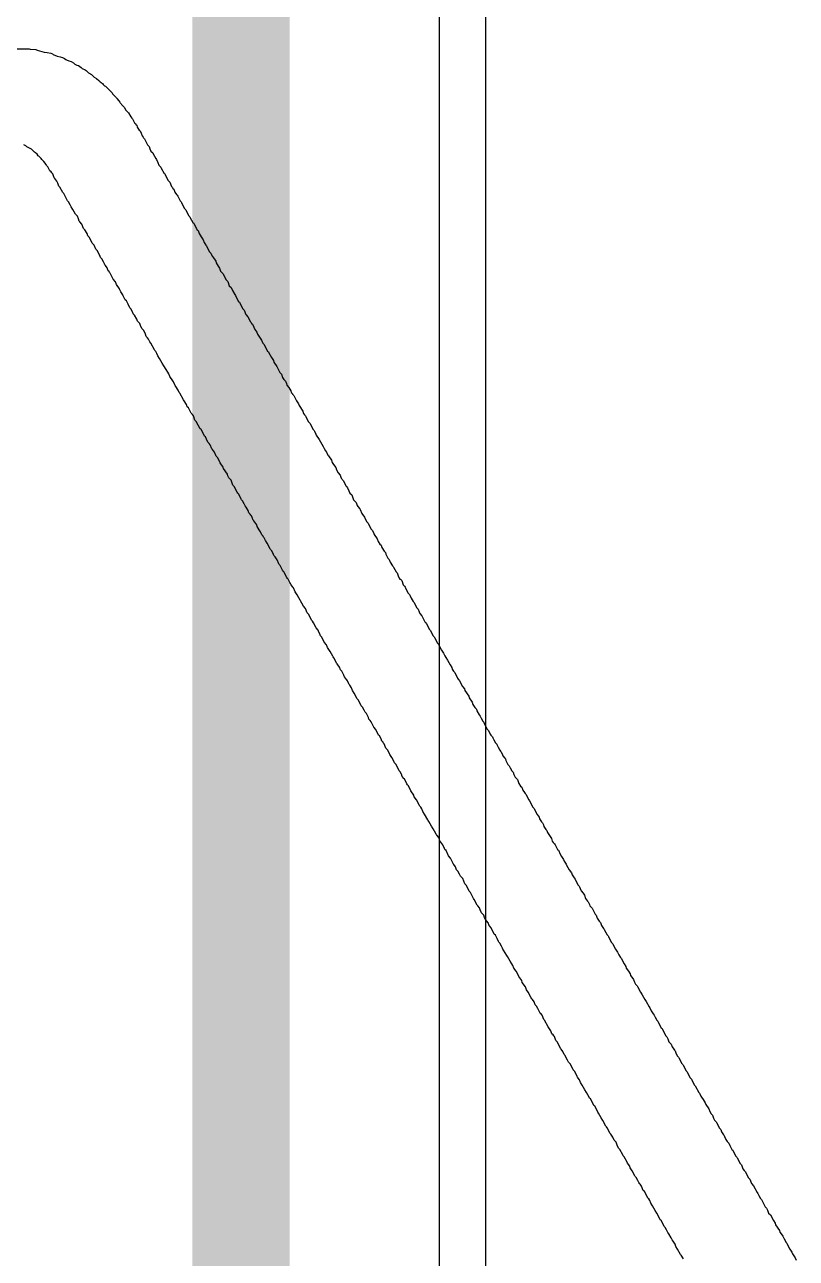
# Model space of a CAD drawing. Header units: inches. Extents: x 0 to 5379, y 0 to 5429.
# Drawn here: x 125.39 to 127.404, y 44.004 to 47.226 of the extents above; entities that cross this region are included whole.
import ezdxf

# ---------------------------------------------------------------- set-up
doc = ezdxf.new("R2010")
doc.units = ezdxf.units.IN
for name, color, linetype in [('SIG 01', 90, 'Continuous'), ('Top Layer', 1, 'Continuous'), ('Top Overlay', 2, 'Continuous')]:
    doc.layers.add(name, color=color, linetype=linetype)

msp = doc.modelspace()

# ---------------------------------------------------------------- linework, layer by layer
at = {"layer": 'SIG 01'}
msp.add_line((126.4727, 23.6436), (126.4727, 83.236), dxfattribs=at)
msp.add_lwpolyline([(125.9548, 23.6436, 0.254, 0.254, 0), (125.9548, 93.0421, 0.254, 0.254, 0)], format="xyseb", dxfattribs=at)
at = {"layer": 'Top Layer'}
msp.add_line((126.5936, 0.3885), (126.5936, 62.5556), dxfattribs=at)
at = {"layer": 'Top Overlay'}
for p, q in [((125.3364, 47.1621), (125.4012, 47.1627)), ((125.4012, 47.1627), (125.4046, 47.1615)), ((125.4046, 47.1615), (125.4193, 47.1604)), ((125.4193, 47.1604), (125.4226, 47.1593)), ((125.4226, 47.1593), (125.4288, 47.1576)), ((125.4288, 47.1576), (125.4345, 47.1553)), ((125.4345, 47.1553), (125.4407, 47.1537)), ((125.4407, 47.1537), (125.4486, 47.1525)), ((125.4486, 47.1525), (125.4581, 47.1508)), ((125.4581, 47.1508), (125.4626, 47.1497)), ((125.4626, 47.1497), (125.4643, 47.148)), ((125.4643, 47.148), (125.4745, 47.1435)), ((125.4745, 47.1435), (125.4824, 47.1413)), ((125.4824, 47.1413), (125.4886, 47.1396)), ((125.4886, 47.1396), (125.4942, 47.1373)), ((125.4942, 47.1373), (125.497, 47.1345)), ((125.497, 47.1345), (125.4993, 47.1334)), ((125.4993, 47.1334), (125.5049, 47.1311)), ((125.5049, 47.1311), (125.5111, 47.1294)), ((125.5111, 47.1294), (125.5173, 47.1255)), ((125.5173, 47.1255), (125.5207, 47.1221)), ((125.5207, 47.1221), (125.5263, 47.1198)), ((125.5263, 47.1198), (125.5308, 47.1187)), ((125.5308, 47.1187), (125.537, 47.1136)), ((125.537, 47.1136), (125.5398, 47.1108)), ((125.5398, 47.1108), (125.5477, 47.1075)), ((125.5477, 47.1075), (125.55, 47.1063)), ((125.55, 47.1063), (125.5567, 47.0996)), ((125.5567, 47.0996), (125.5646, 47.0951)), ((125.5646, 47.0951), (125.5714, 47.0883)), ((125.5714, 47.0883), (125.577, 47.0849)), ((125.577, 47.0849), (125.5832, 47.0798)), ((125.5832, 47.0798), (125.5872, 47.0759)), ((125.5872, 47.0759), (125.5894, 47.0748)), ((125.5894, 47.0748), (125.5917, 47.0725)), ((125.5917, 47.0725), (125.5934, 47.072)), ((125.5934, 47.072), (125.5945, 47.0697)), ((125.5945, 47.0697), (125.5984, 47.0658)), ((125.5984, 47.0658), (125.6007, 47.0646)), ((125.6007, 47.0646), (125.6181, 47.0472)), ((125.6181, 47.0472), (125.6193, 47.0449)), ((125.6193, 47.0449), (125.6294, 47.0348)), ((125.6294, 47.0348), (125.6305, 47.0325)), ((125.6305, 47.0325), (125.6356, 47.0263)), ((125.6356, 47.0263), (125.6384, 47.0235)), ((125.6384, 47.0235), (125.6396, 47.0212)), ((125.6396, 47.0212), (125.6418, 47.019)), ((125.6418, 47.019), (125.6429, 47.0167)), ((125.6429, 47.0167), (125.6497, 47.01)), ((125.6497, 47.01), (125.6542, 47.0021)), ((125.6542, 47.0021), (125.661, 46.9953)), ((125.661, 46.9953), (125.6666, 46.9852)), ((125.6666, 46.9852), (125.67, 46.9818)), ((125.67, 46.9818), (125.6711, 46.9796)), ((125.6711, 46.9796), (125.6767, 46.9694)), ((125.6767, 46.9694), (125.679, 46.9672)), ((125.679, 46.9672), (125.6801, 46.9649)), ((125.6801, 46.9649), (125.6824, 46.9627)), ((125.6824, 46.9627), (125.6835, 46.9581)), ((125.6835, 46.9581), (125.6891, 46.9503)), ((125.6891, 46.9503), (125.6914, 46.948)), ((125.6914, 46.948), (125.6936, 46.9424)), ((125.6936, 46.9424), (125.6965, 46.935)), ((125.3911, 46.9103), (125.3877, 46.9114)), ((125.3933, 46.9091), (125.3911, 46.9103)), ((125.3956, 46.9069), (125.3933, 46.9091)), ((125.408, 46.9001), (125.3956, 46.9069)), ((125.6965, 46.935), (125.6993, 46.9322)), ((125.6993, 46.9322), (125.7004, 46.93)), ((125.7004, 46.93), (125.7027, 46.9277)), ((125.7027, 46.9277), (125.7049, 46.9221)), ((125.7049, 46.9221), (125.7105, 46.9119)), ((125.7105, 46.9119), (125.7151, 46.9074)), ((125.7151, 46.9074), (125.7167, 46.9012)), ((125.4159, 46.8922), (125.408, 46.9001)), ((125.4181, 46.8911), (125.4159, 46.8922)), ((125.4221, 46.8872), (125.4181, 46.8911)), ((125.4249, 46.8832), (125.4221, 46.8872)), ((125.4271, 46.8821), (125.4249, 46.8832)), ((125.4333, 46.8759), (125.4271, 46.8821)), ((125.4345, 46.8736), (125.4333, 46.8759)), ((125.4401, 46.868), (125.4345, 46.8736)), ((125.7167, 46.9012), (125.719, 46.8956)), ((125.719, 46.8956), (125.7241, 46.8905)), ((125.7241, 46.8905), (125.7252, 46.8883)), ((125.7252, 46.8883), (125.732, 46.8759)), ((125.732, 46.8759), (125.7342, 46.8736)), ((125.7342, 46.8736), (125.7376, 46.8657)), ((125.4457, 46.8601), (125.4401, 46.868)), ((125.4469, 46.8579), (125.4457, 46.8601)), ((125.4502, 46.8545), (125.4469, 46.8579)), ((125.4559, 46.8443), (125.4502, 46.8545)), ((125.4593, 46.841), (125.4559, 46.8443)), ((125.4604, 46.8387), (125.4593, 46.841)), ((125.7376, 46.8657), (125.7404, 46.8584)), ((125.7404, 46.8584), (125.7455, 46.8533)), ((125.7455, 46.8533), (125.7466, 46.8511)), ((125.7466, 46.8511), (125.7539, 46.837)), ((125.4632, 46.8359), (125.4604, 46.8387)), ((125.4671, 46.8252), (125.4632, 46.8359)), ((125.4688, 46.8235), (125.4671, 46.8252)), ((125.4739, 46.8173), (125.4688, 46.8235)), ((125.4762, 46.8117), (125.4739, 46.8173)), ((125.4795, 46.8038), (125.4762, 46.8117)), ((125.7539, 46.837), (125.7556, 46.8364)), ((125.7556, 46.8364), (125.7567, 46.8342)), ((125.7567, 46.8342), (125.7601, 46.8263)), ((125.7601, 46.8263), (125.7646, 46.8184)), ((125.7646, 46.8184), (125.7691, 46.8139)), ((125.7691, 46.8139), (125.7731, 46.8032)), ((125.4818, 46.8015), (125.4795, 46.8038)), ((125.4897, 46.7869), (125.4818, 46.8015)), ((125.4919, 46.7846), (125.4897, 46.7869)), ((125.5021, 46.7655), (125.4919, 46.7846)), ((125.7731, 46.8032), (125.7759, 46.8004)), ((125.7759, 46.8004), (125.777, 46.7981)), ((125.777, 46.7981), (125.7793, 46.7959)), ((125.7793, 46.7959), (125.7821, 46.7886)), ((125.7821, 46.7886), (125.786, 46.7824)), ((125.786, 46.7824), (125.7883, 46.7801)), ((125.7883, 46.7801), (125.7894, 46.7778)), ((125.7894, 46.7778), (125.7962, 46.7655)), ((125.5043, 46.7632), (125.5021, 46.7655)), ((125.5088, 46.7553), (125.5043, 46.7632)), ((125.5111, 46.7497), (125.5088, 46.7553)), ((125.5156, 46.7429), (125.5111, 46.7497)), ((125.7962, 46.7655), (125.7984, 46.7632)), ((125.7984, 46.7632), (125.7996, 46.7609)), ((125.7996, 46.7609), (125.8029, 46.7531)), ((125.8029, 46.7531), (125.8075, 46.7452)), ((125.8075, 46.7452), (125.8108, 46.7418)), ((125.5224, 46.7305), (125.5156, 46.7429)), ((125.5274, 46.7254), (125.5224, 46.7305)), ((125.5302, 46.7181), (125.5274, 46.7254)), ((125.5325, 46.7125), (125.5302, 46.7181)), ((125.5342, 46.7108), (125.5325, 46.7125)), ((125.5393, 46.7046), (125.5342, 46.7108)), ((125.8108, 46.7418), (125.8131, 46.7362)), ((125.8131, 46.7362), (125.8187, 46.726)), ((125.8187, 46.726), (125.821, 46.7238)), ((125.821, 46.7238), (125.8221, 46.7215)), ((125.8221, 46.7215), (125.8289, 46.7091)), ((125.5438, 46.6933), (125.5393, 46.7046)), ((125.5471, 46.69), (125.5438, 46.6933)), ((125.5528, 46.6798), (125.5471, 46.69)), ((125.555, 46.6742), (125.5528, 46.6798)), ((125.8289, 46.7091), (125.8311, 46.7069)), ((125.8311, 46.7069), (125.8322, 46.7046)), ((125.8322, 46.7046), (125.8401, 46.69)), ((125.8401, 46.69), (125.8424, 46.6877)), ((125.8424, 46.6877), (125.8458, 46.6798)), ((125.8458, 46.6798), (125.8503, 46.6719)), ((125.5584, 46.6708), (125.555, 46.6742)), ((125.5629, 46.6629), (125.5584, 46.6708)), ((125.5663, 46.655), (125.5629, 46.6629)), ((125.5714, 46.65), (125.5663, 46.655)), ((125.5753, 46.6392), (125.5714, 46.65)), ((125.8503, 46.6719), (125.8559, 46.664)), ((125.8559, 46.664), (125.8587, 46.6567)), ((125.8587, 46.6567), (125.8632, 46.65)), ((125.8632, 46.65), (125.8649, 46.6483)), ((125.8649, 46.6483), (125.8683, 46.6404)), ((125.5787, 46.6359), (125.5753, 46.6392)), ((125.5832, 46.628), (125.5787, 46.6359)), ((125.5866, 46.6201), (125.5832, 46.628)), ((125.5877, 46.6178), (125.5866, 46.6201)), ((125.5911, 46.6145), (125.5877, 46.6178)), ((125.5956, 46.6066), (125.5911, 46.6145)), ((125.8683, 46.6404), (125.8728, 46.6325)), ((125.8728, 46.6325), (125.8762, 46.6291)), ((125.8762, 46.6291), (125.8796, 46.6212)), ((125.8796, 46.6212), (125.8807, 46.619)), ((125.8807, 46.619), (125.8886, 46.6077)), ((125.5979, 46.6009), (125.5956, 46.6066)), ((125.599, 46.5987), (125.5979, 46.6009)), ((125.6012, 46.5964), (125.599, 46.5987)), ((125.6052, 46.5902), (125.6012, 46.5964)), ((125.608, 46.5829), (125.6052, 46.5902)), ((125.6103, 46.5806), (125.608, 46.5829)), ((125.8886, 46.6077), (125.8897, 46.6032)), ((125.8897, 46.6032), (125.8953, 46.5953)), ((125.8953, 46.5953), (125.8987, 46.5897)), ((125.8987, 46.5897), (125.9015, 46.5823)), ((125.9015, 46.5823), (125.9044, 46.5784)), ((125.6114, 46.5784), (125.6103, 46.5806)), ((125.6131, 46.5767), (125.6114, 46.5784)), ((125.621, 46.5609), (125.6131, 46.5767)), ((125.6266, 46.5542), (125.621, 46.5609)), ((125.6294, 46.5468), (125.6266, 46.5542)), ((125.9044, 46.5784), (125.9077, 46.575)), ((125.9077, 46.575), (125.9111, 46.5671)), ((125.9111, 46.5671), (125.9156, 46.5592)), ((125.9156, 46.5592), (125.9201, 46.5547)), ((125.9201, 46.5547), (125.9241, 46.544)), ((125.6373, 46.5356), (125.6294, 46.5468)), ((125.6384, 46.5333), (125.6373, 46.5356)), ((125.6407, 46.5277), (125.6384, 46.5333)), ((125.6463, 46.5198), (125.6407, 46.5277)), ((125.6474, 46.5175), (125.6463, 46.5198)), ((125.6519, 46.5074), (125.6474, 46.5175)), ((125.9241, 46.544), (125.9292, 46.539)), ((125.9292, 46.539), (125.9325, 46.5311)), ((125.9325, 46.5311), (125.9382, 46.5209)), ((125.9382, 46.5209), (125.9404, 46.5187)), ((125.9404, 46.5187), (125.9449, 46.5085)), ((125.6553, 46.504), (125.6519, 46.5074)), ((125.6598, 46.4961), (125.6553, 46.504)), ((125.6643, 46.486), (125.6598, 46.4961)), ((125.6666, 46.4837), (125.6643, 46.486)), ((125.9449, 46.5085), (125.9483, 46.5029)), ((125.9483, 46.5029), (125.9506, 46.5006)), ((125.9506, 46.5006), (125.9517, 46.4984)), ((125.9517, 46.4984), (125.9596, 46.4837)), ((125.6711, 46.4759), (125.6666, 46.4837)), ((125.6734, 46.4702), (125.6711, 46.4759)), ((125.6767, 46.4668), (125.6734, 46.4702)), ((125.6824, 46.4567), (125.6767, 46.4668)), ((125.6846, 46.4511), (125.6824, 46.4567)), ((125.9596, 46.4837), (125.963, 46.4804)), ((125.963, 46.4804), (125.9675, 46.4691)), ((125.9675, 46.4691), (125.9725, 46.4629)), ((125.9725, 46.4629), (125.9793, 46.4494)), ((125.6903, 46.4454), (125.6846, 46.4511)), ((125.6925, 46.4398), (125.6903, 46.4454)), ((125.6959, 46.4319), (125.6925, 46.4398)), ((125.7004, 46.4274), (125.6959, 46.4319)), ((125.7038, 46.4218), (125.7004, 46.4274)), ((125.7049, 46.4173), (125.7038, 46.4218)), ((125.9793, 46.4494), (125.981, 46.4477)), ((125.981, 46.4477), (125.9821, 46.4454)), ((125.9821, 46.4454), (125.9844, 46.4432)), ((125.9844, 46.4432), (125.9877, 46.4353)), ((125.9877, 46.4353), (125.9911, 46.4297)), ((125.9911, 46.4297), (125.9956, 46.4229)), ((125.9956, 46.4229), (125.9979, 46.4173)), ((125.7072, 46.4116), (125.7049, 46.4173)), ((125.7105, 46.4082), (125.7072, 46.4116)), ((125.7134, 46.4043), (125.7105, 46.4082)), ((125.7162, 46.397), (125.7134, 46.4043)), ((125.7196, 46.3936), (125.7162, 46.397)), ((125.7286, 46.3767), (125.7196, 46.3936)), ((125.9979, 46.4173), (125.999, 46.415)), ((125.999, 46.415), (126.008, 46.4015)), ((126.008, 46.4015), (126.0103, 46.3958)), ((126.0103, 46.3958), (126.0114, 46.3936)), ((126.0114, 46.3936), (126.0148, 46.3902)), ((126.0148, 46.3902), (126.0159, 46.388)), ((125.7297, 46.3744), (125.7286, 46.3767)), ((125.732, 46.3722), (125.7297, 46.3744)), ((125.7353, 46.3665), (125.732, 46.3722)), ((125.7376, 46.3609), (125.7353, 46.3665)), ((125.7421, 46.3542), (125.7376, 46.3609)), ((126.0159, 46.388), (126.0238, 46.3733)), ((126.0238, 46.3733), (126.0261, 46.3711)), ((126.0261, 46.3711), (126.0272, 46.3688)), ((126.0272, 46.3688), (126.0339, 46.3564)), ((125.7489, 46.3418), (125.7421, 46.3542)), ((125.7534, 46.335), (125.7489, 46.3418)), ((125.759, 46.3249), (125.7534, 46.335)), ((125.7635, 46.3181), (125.759, 46.3249)), ((126.0339, 46.3564), (126.0396, 46.3485)), ((126.0396, 46.3485), (126.0407, 46.344)), ((126.0407, 46.344), (126.048, 46.3333)), ((126.048, 46.3333), (126.0559, 46.3175)), ((125.7663, 46.3141), (125.7635, 46.3181)), ((125.7691, 46.3068), (125.7663, 46.3141)), ((125.777, 46.2956), (125.7691, 46.3068)), ((125.7782, 46.2933), (125.777, 46.2956)), ((125.7815, 46.2854), (125.7782, 46.2933)), ((126.0559, 46.3175), (126.0587, 46.3147)), ((126.0587, 46.3147), (126.0599, 46.3125)), ((126.0599, 46.3125), (126.0632, 46.3046)), ((126.0632, 46.3046), (126.0666, 46.2989)), ((126.0666, 46.2989), (126.0711, 46.2944)), ((126.0711, 46.2944), (126.0734, 46.2888)), ((125.7827, 46.2832), (125.7815, 46.2854)), ((125.7849, 46.2809), (125.7827, 46.2832)), ((125.7905, 46.2708), (125.7849, 46.2809)), ((125.7928, 46.2651), (125.7905, 46.2708)), ((125.7951, 46.2629), (125.7928, 46.2651)), ((125.8041, 46.246), (125.7951, 46.2629)), ((126.0734, 46.2888), (126.0745, 46.2843)), ((126.0745, 46.2843), (126.0796, 46.2781)), ((126.0796, 46.2781), (126.0847, 46.2696)), ((126.0847, 46.2696), (126.0858, 46.2651)), ((126.0858, 46.2651), (126.088, 46.2629)), ((126.088, 46.2629), (126.0892, 46.2606)), ((126.0892, 46.2606), (126.0925, 46.2572)), ((125.8063, 46.2437), (125.8041, 46.246)), ((125.812, 46.2336), (125.8063, 46.2437)), ((125.8142, 46.2279), (125.812, 46.2336)), ((125.8176, 46.2246), (125.8142, 46.2279)), ((126.0925, 46.2572), (126.0948, 46.2516)), ((126.0948, 46.2516), (126.0993, 46.2437)), ((126.0993, 46.2437), (126.1049, 46.2358)), ((126.1049, 46.2358), (126.1061, 46.2313)), ((126.1061, 46.2313), (126.1162, 46.2167)), ((125.8221, 46.2167), (125.8176, 46.2246)), ((125.8244, 46.211), (125.8221, 46.2167)), ((125.8277, 46.2077), (125.8244, 46.211)), ((125.8306, 46.2037), (125.8277, 46.2077)), ((125.8345, 46.193), (125.8306, 46.2037)), ((126.1162, 46.2167), (126.1179, 46.2105)), ((126.1179, 46.2105), (126.1207, 46.2065)), ((126.1207, 46.2065), (126.123, 46.2043)), ((126.123, 46.2043), (126.1241, 46.202)), ((126.1241, 46.202), (126.1275, 46.1941)), ((125.8379, 46.1896), (125.8345, 46.193)), ((125.848, 46.1705), (125.8379, 46.1896)), ((125.8503, 46.1682), (125.848, 46.1705)), ((125.8582, 46.1536), (125.8503, 46.1682)), ((126.1275, 46.1941), (126.1309, 46.1885)), ((126.1309, 46.1885), (126.1354, 46.184)), ((126.1354, 46.184), (126.1387, 46.1761)), ((126.1387, 46.1761), (126.1433, 46.1682)), ((126.1433, 46.1682), (126.1455, 46.166)), ((126.1455, 46.166), (126.1466, 46.1637)), ((126.1466, 46.1637), (126.15, 46.1558)), ((125.8593, 46.1513), (125.8582, 46.1536)), ((125.8615, 46.1491), (125.8593, 46.1513)), ((125.8649, 46.1434), (125.8615, 46.1491)), ((125.8683, 46.1355), (125.8649, 46.1434)), ((125.8717, 46.1322), (125.8683, 46.1355)), ((125.8745, 46.1282), (125.8717, 46.1322)), ((126.15, 46.1558), (126.1511, 46.1536)), ((126.1511, 46.1536), (126.159, 46.1423)), ((126.159, 46.1423), (126.1658, 46.1299)), ((125.8784, 46.1175), (125.8745, 46.1282)), ((125.8801, 46.1158), (125.8784, 46.1175)), ((125.8852, 46.1096), (125.8801, 46.1158)), ((125.8897, 46.0984), (125.8852, 46.1096)), ((126.1658, 46.1299), (126.1692, 46.1243)), ((126.1692, 46.1243), (126.1714, 46.1186)), ((126.1714, 46.1186), (126.1748, 46.113)), ((126.1748, 46.113), (126.1782, 46.1096)), ((126.1782, 46.1096), (126.1816, 46.1017)), ((126.1816, 46.1017), (126.1827, 46.0995)), ((126.1827, 46.0995), (126.1906, 46.0882)), ((125.8931, 46.095), (125.8897, 46.0984)), ((125.8976, 46.0871), (125.8931, 46.095)), ((125.8999, 46.0815), (125.8976, 46.0871)), ((125.9077, 46.0702), (125.8999, 46.0815)), ((125.9089, 46.0668), (125.9077, 46.0702)), ((125.919, 46.0522), (125.9089, 46.0668)), ((126.1906, 46.0882), (126.1928, 46.0826)), ((126.1928, 46.0826), (126.1962, 46.0769)), ((126.1962, 46.0769), (126.2019, 46.0691)), ((126.2019, 46.0691), (126.2041, 46.0634)), ((125.9201, 46.0476), (125.919, 46.0522)), ((125.9224, 46.042), (125.9201, 46.0476)), ((125.9286, 46.0358), (125.9224, 46.042)), ((125.9314, 46.0285), (125.9286, 46.0358)), ((126.2041, 46.0634), (126.2086, 46.0555)), ((126.2086, 46.0555), (126.2131, 46.0488)), ((126.2131, 46.0488), (126.2159, 46.0415)), ((126.2159, 46.0415), (126.2176, 46.0398)), ((126.2176, 46.0398), (126.2188, 46.0375)), ((126.2188, 46.0375), (126.2221, 46.0341)), ((125.9337, 46.0229), (125.9314, 46.0285)), ((125.937, 46.0195), (125.9337, 46.0229)), ((125.9449, 46.0048), (125.937, 46.0195)), ((125.9461, 46.0026), (125.9449, 46.0048)), ((125.9483, 46.0003), (125.9461, 46.0026)), ((126.2221, 46.0341), (126.2244, 46.0285)), ((126.2244, 46.0285), (126.2289, 46.0206)), ((126.2289, 46.0206), (126.2311, 46.0184)), ((126.2311, 46.0184), (126.2323, 46.0161)), ((126.2323, 46.0161), (126.2357, 46.0082)), ((126.2357, 46.0082), (126.239, 46.0026)), ((126.239, 46.0026), (126.2435, 45.9981)), ((125.9517, 45.9947), (125.9483, 46.0003)), ((125.9551, 45.9868), (125.9517, 45.9947)), ((125.9562, 45.9845), (125.9551, 45.9868)), ((125.9585, 45.9823), (125.9562, 45.9845)), ((125.963, 45.9744), (125.9585, 45.9823)), ((125.9652, 45.9688), (125.963, 45.9744)), ((126.2435, 45.9981), (126.2458, 45.9924)), ((126.2458, 45.9924), (126.2486, 45.9851)), ((126.2486, 45.9851), (126.2514, 45.9812)), ((126.2514, 45.9812), (126.2548, 45.9778)), ((126.2548, 45.9778), (126.2582, 45.9699)), ((126.2582, 45.9699), (126.2593, 45.9676)), ((125.968, 45.966), (125.9652, 45.9688)), ((125.9737, 45.9569), (125.968, 45.966)), ((125.9754, 45.9507), (125.9737, 45.9569)), ((125.9787, 45.9474), (125.9754, 45.9507)), ((125.9799, 45.9451), (125.9787, 45.9474)), ((125.9821, 45.9429), (125.9799, 45.9451)), ((125.9838, 45.9389), (125.9821, 45.9429)), ((125.9866, 45.9316), (125.9838, 45.9389)), ((126.2593, 45.9676), (126.2644, 45.9614)), ((126.2644, 45.9614), (126.2661, 45.9598)), ((126.2661, 45.9598), (126.27, 45.9491)), ((126.27, 45.9491), (126.2773, 45.9395)), ((126.2773, 45.9395), (126.2785, 45.935)), ((125.9883, 45.9299), (125.9866, 45.9316)), ((125.9956, 45.9192), (125.9883, 45.9299)), ((125.9968, 45.9147), (125.9956, 45.9192)), ((126.0024, 45.9068), (125.9968, 45.9147)), ((126.0058, 45.9012), (126.0024, 45.9068)), ((126.2785, 45.935), (126.283, 45.9271)), ((126.283, 45.9271), (126.2864, 45.9237)), ((126.2864, 45.9237), (126.2897, 45.9158)), ((126.2897, 45.9158), (126.2943, 45.9079)), ((126.2943, 45.9079), (126.2976, 45.9045)), ((126.0092, 45.8933), (126.0058, 45.9012)), ((126.0125, 45.8899), (126.0092, 45.8933)), ((126.0137, 45.8876), (126.0125, 45.8899)), ((126.0154, 45.8859), (126.0137, 45.8876)), ((126.0182, 45.8786), (126.0154, 45.8859)), ((126.0227, 45.8719), (126.0182, 45.8786)), ((126.2976, 45.9045), (126.301, 45.8967)), ((126.301, 45.8967), (126.3021, 45.8944)), ((126.3021, 45.8944), (126.31, 45.8831)), ((126.31, 45.8831), (126.3128, 45.8758)), ((126.3128, 45.8758), (126.3173, 45.869)), ((126.0306, 45.8572), (126.0227, 45.8719)), ((126.0317, 45.855), (126.0306, 45.8572)), ((126.0339, 45.8527), (126.0317, 45.855)), ((126.0385, 45.8448), (126.0339, 45.8527)), ((126.0407, 45.8392), (126.0385, 45.8448)), ((126.3173, 45.869), (126.3202, 45.8662)), ((126.3202, 45.8662), (126.3224, 45.8606)), ((126.3224, 45.8606), (126.3281, 45.8504)), ((126.3281, 45.8504), (126.3314, 45.8471)), ((126.3314, 45.8471), (126.3326, 45.8426)), ((126.3326, 45.8426), (126.3382, 45.8324)), ((126.0441, 45.8358), (126.0407, 45.8392)), ((126.0486, 45.8279), (126.0441, 45.8358)), ((126.0531, 45.8178), (126.0486, 45.8279)), ((126.0542, 45.8155), (126.0531, 45.8178)), ((126.0565, 45.8133), (126.0542, 45.8155)), ((126.0632, 45.8009), (126.0565, 45.8133)), ((126.3382, 45.8324), (126.3416, 45.829)), ((126.3416, 45.829), (126.3444, 45.8217)), ((126.3444, 45.8217), (126.35, 45.8127)), ((126.35, 45.8127), (126.3517, 45.811)), ((126.3517, 45.811), (126.3528, 45.8088)), ((126.0644, 45.7986), (126.0632, 45.8009)), ((126.0666, 45.7964), (126.0644, 45.7986)), ((126.0745, 45.7817), (126.0666, 45.7964)), ((126.0756, 45.7795), (126.0745, 45.7817)), ((126.0779, 45.7772), (126.0756, 45.7795)), ((126.0824, 45.7693), (126.0779, 45.7772)), ((126.3528, 45.8088), (126.3596, 45.7964)), ((126.3596, 45.7964), (126.3619, 45.7941)), ((126.3619, 45.7941), (126.3652, 45.7862)), ((126.3652, 45.7862), (126.3675, 45.7806)), ((126.3675, 45.7806), (126.3692, 45.7778)), ((126.3692, 45.7778), (126.3714, 45.7766)), ((126.3714, 45.7766), (126.3743, 45.7738)), ((126.0852, 45.7631), (126.0824, 45.7693)), ((126.0903, 45.7569), (126.0852, 45.7631)), ((126.0914, 45.7547), (126.0903, 45.7569)), ((126.0959, 45.7445), (126.0914, 45.7547)), ((126.1016, 45.7366), (126.0959, 45.7445)), ((126.3743, 45.7738), (126.3782, 45.7631)), ((126.3782, 45.7631), (126.381, 45.7592)), ((126.381, 45.7592), (126.3833, 45.7569)), ((126.3833, 45.7569), (126.3844, 45.7547)), ((126.3844, 45.7547), (126.3878, 45.7468)), ((126.3878, 45.7468), (126.3912, 45.7411)), ((126.1179, 45.7068), (126.1016, 45.7366)), ((126.3912, 45.7411), (126.3945, 45.7378)), ((126.3945, 45.7378), (126.3957, 45.7355)), ((126.3957, 45.7355), (126.399, 45.7276)), ((126.399, 45.7276), (126.4036, 45.7197)), ((126.4036, 45.7197), (126.4069, 45.7164)), ((126.4069, 45.7164), (126.4098, 45.709)), ((126.123, 45.7006), (126.1179, 45.7068)), ((126.1275, 45.6893), (126.123, 45.7006)), ((126.1309, 45.6859), (126.1275, 45.6893)), ((126.1354, 45.678), (126.1309, 45.6859)), ((126.4098, 45.709), (126.4137, 45.7028)), ((126.4137, 45.7028), (126.4171, 45.6995)), ((126.4171, 45.6995), (126.4199, 45.6921)), ((126.4199, 45.6921), (126.4216, 45.6882)), ((126.4216, 45.6882), (126.4267, 45.682)), ((126.4267, 45.682), (126.4345, 45.6662)), ((126.1387, 45.6702), (126.1354, 45.678)), ((126.141, 45.6679), (126.1387, 45.6702)), ((126.1438, 45.664), (126.141, 45.6679)), ((126.1506, 45.6504), (126.1438, 45.664)), ((126.1556, 45.6442), (126.1506, 45.6504)), ((126.4345, 45.6662), (126.4374, 45.6634)), ((126.4374, 45.6634), (126.4385, 45.6611)), ((126.4385, 45.6611), (126.4464, 45.6465)), ((126.1568, 45.642), (126.1556, 45.6442)), ((126.1613, 45.6318), (126.1568, 45.642)), ((126.1624, 45.6296), (126.1613, 45.6318)), ((126.1647, 45.6273), (126.1624, 45.6296)), ((126.1692, 45.6194), (126.1647, 45.6273)), ((126.172, 45.6132), (126.1692, 45.6194)), ((126.4464, 45.6465), (126.4486, 45.6442)), ((126.4486, 45.6442), (126.4565, 45.6296)), ((126.4565, 45.6296), (126.4588, 45.6273)), ((126.4588, 45.6273), (126.4599, 45.6251)), ((126.4599, 45.6251), (126.4678, 45.6104)), ((126.1776, 45.6065), (126.172, 45.6132)), ((126.1804, 45.5992), (126.1776, 45.6065)), ((126.1872, 45.589), (126.1804, 45.5992)), ((126.194, 45.5766), (126.1872, 45.589)), ((126.4678, 45.6104), (126.47, 45.6082)), ((126.47, 45.6082), (126.4712, 45.6059)), ((126.4712, 45.6059), (126.4745, 45.598)), ((126.4745, 45.598), (126.4779, 45.5924)), ((126.4779, 45.5924), (126.4836, 45.5845)), ((126.4836, 45.5845), (126.4864, 45.5772)), ((126.1951, 45.5744), (126.194, 45.5766)), ((126.1973, 45.5721), (126.1951, 45.5744)), ((126.2007, 45.5665), (126.1973, 45.5721)), ((126.2041, 45.5586), (126.2007, 45.5665)), ((126.2052, 45.5563), (126.2041, 45.5586)), ((126.2075, 45.5541), (126.2052, 45.5563)), ((126.2114, 45.5479), (126.2075, 45.5541)), ((126.4864, 45.5772), (126.4892, 45.5732)), ((126.4892, 45.5732), (126.4937, 45.5665)), ((126.4937, 45.5665), (126.5005, 45.5541)), ((126.5005, 45.5541), (126.505, 45.5473)), ((126.2142, 45.5406), (126.2114, 45.5479)), ((126.2176, 45.5372), (126.2142, 45.5406)), ((126.2233, 45.527), (126.2176, 45.5372)), ((126.2244, 45.5225), (126.2233, 45.527)), ((126.2278, 45.5192), (126.2244, 45.5225)), ((126.2289, 45.5169), (126.2278, 45.5192)), ((126.505, 45.5473), (126.5061, 45.5428)), ((126.5061, 45.5428), (126.5095, 45.5372)), ((126.5095, 45.5372), (126.5129, 45.5338)), ((126.5129, 45.5338), (126.514, 45.5316)), ((126.514, 45.5316), (126.5185, 45.5214)), ((126.5185, 45.5214), (126.5196, 45.5192)), ((126.5196, 45.5192), (126.5219, 45.5169)), ((126.2311, 45.5146), (126.2289, 45.5169)), ((126.2323, 45.5124), (126.2311, 45.5146)), ((126.2357, 45.5045), (126.2323, 45.5124)), ((126.2368, 45.5023), (126.2357, 45.5045)), ((126.2385, 45.5006), (126.2368, 45.5023)), ((126.243, 45.4938), (126.2385, 45.5006)), ((126.2458, 45.4865), (126.243, 45.4938)), ((126.5219, 45.5169), (126.523, 45.5146)), ((126.523, 45.5146), (126.5253, 45.5124)), ((126.5253, 45.5124), (126.5331, 45.4977)), ((126.5331, 45.4977), (126.5377, 45.491)), ((126.5377, 45.491), (126.5388, 45.4865)), ((126.2503, 45.4797), (126.2458, 45.4865)), ((126.2582, 45.4651), (126.2503, 45.4797)), ((126.2604, 45.4628), (126.2582, 45.4651)), ((126.265, 45.4549), (126.2604, 45.4628)), ((126.2683, 45.447), (126.265, 45.4549)), ((126.5388, 45.4865), (126.5489, 45.4718)), ((126.5489, 45.4718), (126.55, 45.4673)), ((126.55, 45.4673), (126.5579, 45.4561)), ((126.5579, 45.4561), (126.5602, 45.4504)), ((126.2717, 45.4437), (126.2683, 45.447)), ((126.2762, 45.4358), (126.2717, 45.4437)), ((126.2785, 45.4301), (126.2762, 45.4358)), ((126.2819, 45.4268), (126.2785, 45.4301)), ((126.2875, 45.4166), (126.2819, 45.4268)), ((126.5602, 45.4504), (126.5647, 45.4425)), ((126.5647, 45.4425), (126.5692, 45.438)), ((126.5692, 45.438), (126.5703, 45.4335)), ((126.5703, 45.4335), (126.576, 45.4234)), ((126.576, 45.4234), (126.5793, 45.42)), ((126.2886, 45.4121), (126.2875, 45.4166)), ((126.292, 45.4087), (126.2886, 45.4121)), ((126.2948, 45.4048), (126.292, 45.4087)), ((126.3016, 45.3913), (126.2948, 45.4048)), ((126.3066, 45.3851), (126.3016, 45.3913)), ((126.5793, 45.42), (126.5816, 45.4144)), ((126.5816, 45.4144), (126.5861, 45.4065)), ((126.5861, 45.4065), (126.5884, 45.4042)), ((126.5884, 45.4042), (126.5895, 45.402)), ((126.5895, 45.402), (126.5929, 45.3941)), ((126.5929, 45.3941), (126.5974, 45.3862)), ((126.3078, 45.3828), (126.3066, 45.3851)), ((126.3123, 45.3727), (126.3078, 45.3828)), ((126.3134, 45.3704), (126.3123, 45.3727)), ((126.3157, 45.3682), (126.3134, 45.3704)), ((126.3202, 45.3603), (126.3157, 45.3682)), ((126.3224, 45.3546), (126.3202, 45.3603)), ((126.5974, 45.3862), (126.6008, 45.3828)), ((126.6008, 45.3828), (126.6053, 45.3727)), ((126.6053, 45.3727), (126.6064, 45.3704)), ((126.6064, 45.3704), (126.6109, 45.3659)), ((126.6109, 45.3659), (126.612, 45.3637)), ((126.612, 45.3637), (126.6143, 45.358)), ((126.6143, 45.358), (126.6188, 45.3501)), ((126.3247, 45.3524), (126.3224, 45.3546)), ((126.3258, 45.3501), (126.3247, 45.3524)), ((126.3286, 45.3473), (126.3258, 45.3501)), ((126.3326, 45.3366), (126.3286, 45.3473)), ((126.3371, 45.3321), (126.3326, 45.3366)), ((126.3416, 45.3242), (126.3371, 45.3321)), ((126.6188, 45.3501), (126.6222, 45.3467)), ((126.6222, 45.3467), (126.6233, 45.3445)), ((126.6233, 45.3445), (126.6255, 45.3389)), ((126.6255, 45.3389), (126.6301, 45.331)), ((126.6301, 45.331), (126.6323, 45.3287)), ((126.6323, 45.3287), (126.6334, 45.3265)), ((126.6334, 45.3265), (126.6368, 45.3186)), ((126.3427, 45.3197), (126.3416, 45.3242)), ((126.3483, 45.3118), (126.3427, 45.3197)), ((126.3528, 45.3039), (126.3483, 45.3118)), ((126.3551, 45.2983), (126.3528, 45.3039)), ((126.3585, 45.2949), (126.3551, 45.2983)), ((126.3641, 45.2848), (126.3585, 45.2949)), ((126.6368, 45.3186), (126.6379, 45.3163)), ((126.6379, 45.3163), (126.643, 45.3101)), ((126.643, 45.3101), (126.6447, 45.3084)), ((126.6447, 45.3084), (126.6458, 45.3039)), ((126.6458, 45.3039), (126.6515, 45.2938)), ((126.6515, 45.2938), (126.6548, 45.2904)), ((126.3675, 45.2769), (126.3641, 45.2848)), ((126.3697, 45.2746), (126.3675, 45.2769)), ((126.3737, 45.2684), (126.3697, 45.2746)), ((126.3754, 45.2622), (126.3737, 45.2684)), ((126.3793, 45.2572), (126.3754, 45.2622)), ((126.6548, 45.2904), (126.6571, 45.2848)), ((126.6571, 45.2848), (126.6616, 45.2769)), ((126.6616, 45.2769), (126.665, 45.2735)), ((126.665, 45.2735), (126.6672, 45.2679)), ((126.6672, 45.2679), (126.6701, 45.2605)), ((126.3816, 45.256), (126.3793, 45.2572)), ((126.3878, 45.2431), (126.3816, 45.256)), ((126.3889, 45.2408), (126.3878, 45.2431)), ((126.3912, 45.2386), (126.3889, 45.2408)), ((126.3957, 45.2307), (126.3912, 45.2386)), ((126.3979, 45.225), (126.3957, 45.2307)), ((126.6701, 45.2605), (126.6763, 45.2543)), ((126.6763, 45.2543), (126.6802, 45.2436)), ((126.6802, 45.2436), (126.6841, 45.2374)), ((126.6841, 45.2374), (126.6875, 45.2341)), ((126.6875, 45.2341), (126.6903, 45.2267)), ((126.4058, 45.2138), (126.3979, 45.225)), ((126.4069, 45.2093), (126.4058, 45.2138)), ((126.4126, 45.2014), (126.4069, 45.2093)), ((126.4205, 45.1867), (126.4126, 45.2014)), ((126.6903, 45.2267), (126.6943, 45.2205)), ((126.6943, 45.2205), (126.6965, 45.2183)), ((126.6965, 45.2183), (126.6977, 45.216)), ((126.6977, 45.216), (126.7056, 45.2014)), ((126.7056, 45.2014), (126.7078, 45.1991)), ((126.7078, 45.1991), (126.7168, 45.1822)), ((126.4216, 45.1845), (126.4205, 45.1867)), ((126.4238, 45.1822), (126.4216, 45.1845)), ((126.4267, 45.1783), (126.4238, 45.1822)), ((126.4295, 45.171), (126.4267, 45.1783)), ((126.434, 45.1642), (126.4295, 45.171)), ((126.7168, 45.1822), (126.7191, 45.18)), ((126.7191, 45.18), (126.7281, 45.1631)), ((126.4419, 45.1495), (126.434, 45.1642)), ((126.443, 45.1473), (126.4419, 45.1495)), ((126.4452, 45.145), (126.443, 45.1473)), ((126.452, 45.1326), (126.4452, 45.145)), ((126.4565, 45.1259), (126.452, 45.1326)), ((126.7281, 45.1631), (126.7326, 45.1563)), ((126.7326, 45.1563), (126.7337, 45.1518)), ((126.7337, 45.1518), (126.7394, 45.1439)), ((126.7394, 45.1439), (126.7416, 45.1417)), ((126.7416, 45.1417), (126.7439, 45.136)), ((126.7439, 45.136), (126.745, 45.1315)), ((126.4633, 45.1135), (126.4565, 45.1259)), ((126.4644, 45.1112), (126.4633, 45.1135)), ((126.4661, 45.1095), (126.4644, 45.1112)), ((126.4706, 45.1028), (126.4661, 45.1095)), ((126.4745, 45.0921), (126.4706, 45.1028)), ((126.745, 45.1315), (126.7506, 45.1236)), ((126.7506, 45.1236), (126.7529, 45.1214)), ((126.7529, 45.1214), (126.7551, 45.1157)), ((126.7551, 45.1157), (126.7596, 45.1079)), ((126.7596, 45.1079), (126.7653, 45.1)), ((126.4762, 45.0904), (126.4745, 45.0921)), ((126.4813, 45.0842), (126.4762, 45.0904)), ((126.4824, 45.0819), (126.4813, 45.0842)), ((126.4858, 45.0741), (126.4824, 45.0819)), ((126.4869, 45.0718), (126.4858, 45.0741)), ((126.4898, 45.069), (126.4869, 45.0718)), ((126.4965, 45.0555), (126.4898, 45.069)), ((126.7653, 45.1), (126.767, 45.0938)), ((126.767, 45.0938), (126.7698, 45.0898)), ((126.7698, 45.0898), (126.7732, 45.0864)), ((126.7732, 45.0864), (126.7743, 45.0842)), ((126.7743, 45.0842), (126.781, 45.0718)), ((126.781, 45.0718), (126.7833, 45.0695)), ((126.7833, 45.0695), (126.7878, 45.0594)), ((126.5016, 45.0493), (126.4965, 45.0555)), ((126.5027, 45.047), (126.5016, 45.0493)), ((126.5072, 45.0369), (126.5027, 45.047)), ((126.5084, 45.0346), (126.5072, 45.0369)), ((126.7878, 45.0594), (126.7912, 45.0538)), ((126.7912, 45.0538), (126.7968, 45.0459)), ((126.7968, 45.0459), (126.798, 45.0414)), ((126.798, 45.0414), (126.8036, 45.0335)), ((126.5106, 45.0324), (126.5084, 45.0346)), ((126.5146, 45.0262), (126.5106, 45.0324)), ((126.5174, 45.0188), (126.5146, 45.0262)), ((126.5207, 45.0155), (126.5174, 45.0188)), ((126.5253, 45.0076), (126.5207, 45.0155)), ((126.5275, 45.0019), (126.5253, 45.0076)), ((126.8036, 45.0335), (126.8047, 45.0312)), ((126.8047, 45.0312), (126.8115, 45.0188)), ((126.8115, 45.0188), (126.8171, 45.0109)), ((126.8171, 45.0109), (126.8194, 45.0053)), ((126.8194, 45.0053), (126.8239, 44.9974)), ((126.5337, 44.9957), (126.5275, 45.0019)), ((126.5388, 44.9816), (126.5337, 44.9957)), ((126.5422, 44.9783), (126.5388, 44.9816)), ((126.5467, 44.9704), (126.5422, 44.9783)), ((126.8239, 44.9974), (126.8273, 44.994)), ((126.8273, 44.994), (126.8306, 44.9862)), ((126.8306, 44.9862), (126.8351, 44.9783)), ((126.8351, 44.9783), (126.8374, 44.976)), ((126.8374, 44.976), (126.8385, 44.9738)), ((126.8385, 44.9738), (126.8419, 44.9659)), ((126.55, 44.9625), (126.5467, 44.9704)), ((126.5534, 44.9591), (126.55, 44.9625)), ((126.5591, 44.949), (126.5534, 44.9591)), ((126.5613, 44.9433), (126.5591, 44.949)), ((126.5636, 44.9411), (126.5613, 44.9433)), ((126.5715, 44.9264), (126.5636, 44.9411)), ((126.8419, 44.9659), (126.843, 44.9636)), ((126.843, 44.9636), (126.8481, 44.9574)), ((126.8481, 44.9574), (126.8509, 44.9524)), ((126.8509, 44.9524), (126.8543, 44.9433)), ((126.8543, 44.9433), (126.8594, 44.9371)), ((126.5726, 44.9242), (126.5715, 44.9264)), ((126.5771, 44.9197), (126.5726, 44.9242)), ((126.5793, 44.914), (126.5771, 44.9197)), ((126.5827, 44.9062), (126.5793, 44.914)), ((126.8594, 44.9371), (126.8611, 44.9354)), ((126.8611, 44.9354), (126.8639, 44.9281)), ((126.8639, 44.9281), (126.8656, 44.9242)), ((126.8656, 44.9242), (126.8712, 44.9185)), ((126.8712, 44.9185), (126.8735, 44.9129)), ((126.8735, 44.9129), (126.8791, 44.9028)), ((126.5889, 44.9), (126.5827, 44.9062)), ((126.5906, 44.8938), (126.5889, 44.9)), ((126.5957, 44.8853), (126.5906, 44.8938)), ((126.6008, 44.8791), (126.5957, 44.8853)), ((126.6019, 44.8746), (126.6008, 44.8791)), ((126.6064, 44.8678), (126.6019, 44.8746)), ((126.8791, 44.9028), (126.8813, 44.9005)), ((126.8813, 44.9005), (126.8847, 44.8926)), ((126.8847, 44.8926), (126.8892, 44.8847)), ((126.8892, 44.8847), (126.8926, 44.8814)), ((126.8926, 44.8814), (126.896, 44.8735)), ((126.6143, 44.8532), (126.6064, 44.8678)), ((126.6154, 44.8509), (126.6143, 44.8532)), ((126.6188, 44.8476), (126.6154, 44.8509)), ((126.6233, 44.8397), (126.6188, 44.8476)), ((126.896, 44.8735), (126.9005, 44.8656)), ((126.9005, 44.8656), (126.9028, 44.8633)), ((126.9028, 44.8633), (126.9039, 44.8611)), ((126.9039, 44.8611), (126.9106, 44.8487)), ((126.9106, 44.8487), (126.9129, 44.8464)), ((126.9129, 44.8464), (126.914, 44.8442)), ((126.914, 44.8442), (126.9174, 44.8363)), ((126.6267, 44.8318), (126.6233, 44.8397)), ((126.6278, 44.8295), (126.6267, 44.8318)), ((126.6301, 44.8273), (126.6278, 44.8295)), ((126.6346, 44.8194), (126.6301, 44.8273)), ((126.6368, 44.8137), (126.6346, 44.8194)), ((126.6379, 44.8115), (126.6368, 44.8137)), ((126.6402, 44.8092), (126.6379, 44.8115)), ((126.9174, 44.8363), (126.9219, 44.8284)), ((126.9219, 44.8284), (126.9253, 44.825)), ((126.9253, 44.825), (126.9275, 44.8194)), ((126.9275, 44.8194), (126.932, 44.8115)), ((126.932, 44.8115), (126.9377, 44.8036)), ((126.6481, 44.7946), (126.6402, 44.8092)), ((126.6503, 44.7923), (126.6481, 44.7946)), ((126.6571, 44.7799), (126.6503, 44.7923)), ((126.6616, 44.7732), (126.6571, 44.7799)), ((126.9377, 44.8036), (126.9405, 44.7963)), ((126.9405, 44.7963), (126.945, 44.7895)), ((126.945, 44.7895), (126.9467, 44.7878)), ((126.9467, 44.7878), (126.9546, 44.7732)), ((126.6644, 44.7692), (126.6616, 44.7732)), ((126.6672, 44.7619), (126.6644, 44.7692)), ((126.6729, 44.754), (126.6672, 44.7619)), ((126.6774, 44.7461), (126.6729, 44.754)), ((126.6802, 44.7399), (126.6774, 44.7461)), ((126.9546, 44.7732), (126.9591, 44.7664)), ((126.9591, 44.7664), (126.9602, 44.7619)), ((126.9602, 44.7619), (126.9659, 44.754)), ((126.9659, 44.754), (126.9704, 44.7473)), ((126.9704, 44.7473), (126.9715, 44.7428)), ((126.6875, 44.7292), (126.6802, 44.7399)), ((126.6886, 44.7247), (126.6875, 44.7292)), ((126.6971, 44.7129), (126.6886, 44.7247)), ((126.9715, 44.7428), (126.9771, 44.7349)), ((126.9771, 44.7349), (126.9794, 44.7326)), ((126.9794, 44.7326), (126.9822, 44.7253)), ((126.9822, 44.7253), (126.9844, 44.7197)), ((126.9844, 44.7197), (126.9884, 44.7157)), ((126.9884, 44.7157), (126.9895, 44.7135)), ((126.6999, 44.7056), (126.6971, 44.7129)), ((126.7044, 44.6988), (126.6999, 44.7056)), ((126.7123, 44.6842), (126.7044, 44.6988)), ((126.7134, 44.6819), (126.7123, 44.6842)), ((126.7157, 44.6797), (126.7134, 44.6819)), ((126.9895, 44.7135), (126.9974, 44.6988)), ((126.9974, 44.6988), (127.0019, 44.692)), ((127.0019, 44.692), (127.0087, 44.6797)), ((126.7196, 44.6735), (126.7157, 44.6797)), ((126.7225, 44.6661), (126.7196, 44.6735)), ((126.7258, 44.6628), (126.7225, 44.6661)), ((126.7298, 44.6566), (126.7258, 44.6628)), ((126.7326, 44.6492), (126.7298, 44.6566)), ((126.7354, 44.6442), (126.7326, 44.6492)), ((127.0087, 44.6797), (127.0109, 44.6774)), ((127.0109, 44.6774), (127.0121, 44.6751)), ((127.0121, 44.6751), (127.0199, 44.6605)), ((127.0199, 44.6605), (127.0222, 44.6582)), ((127.0222, 44.6582), (127.0256, 44.6504)), ((127.0256, 44.6504), (127.0301, 44.6425)), ((126.7377, 44.643), (126.7354, 44.6442)), ((126.7405, 44.6391), (126.7377, 44.643)), ((126.745, 44.6278), (126.7405, 44.6391)), ((126.7472, 44.6256), (126.745, 44.6278)), ((126.7563, 44.6087), (126.7472, 44.6256)), ((127.0301, 44.6425), (127.0335, 44.6391)), ((127.0335, 44.6391), (127.0357, 44.6335)), ((127.0357, 44.6335), (127.0402, 44.6256)), ((127.0402, 44.6256), (127.0425, 44.6233)), ((127.0425, 44.6233), (127.0436, 44.6211)), ((127.0436, 44.6211), (127.0515, 44.6064)), ((126.7585, 44.6064), (126.7563, 44.6087)), ((126.763, 44.5985), (126.7585, 44.6064)), ((126.7664, 44.5906), (126.763, 44.5985)), ((126.7698, 44.5873), (126.7664, 44.5906)), ((126.7709, 44.585), (126.7698, 44.5873)), ((126.7726, 44.5833), (126.7709, 44.585)), ((127.0515, 44.6064), (127.0537, 44.6042)), ((127.0537, 44.6042), (127.0549, 44.6019)), ((127.0549, 44.6019), (127.0639, 44.585)), ((127.0639, 44.585), (127.0661, 44.5827)), ((126.7765, 44.5726), (126.7726, 44.5833)), ((126.7799, 44.5692), (126.7765, 44.5726)), ((126.7878, 44.5546), (126.7799, 44.5692)), ((126.7889, 44.5523), (126.7878, 44.5546)), ((127.0661, 44.5827), (127.0684, 44.5771)), ((127.0684, 44.5771), (127.0712, 44.5698)), ((127.0712, 44.5698), (127.0774, 44.5636)), ((127.0774, 44.5636), (127.0802, 44.5563)), ((127.0802, 44.5563), (127.0842, 44.5501)), ((126.7906, 44.5506), (126.7889, 44.5523)), ((126.7951, 44.5439), (126.7906, 44.5506)), ((126.798, 44.5365), (126.7951, 44.5439)), ((126.8002, 44.5343), (126.798, 44.5365)), ((126.807, 44.5219), (126.8002, 44.5343)), ((126.8092, 44.5163), (126.807, 44.5219)), ((127.0842, 44.5501), (127.0864, 44.5478)), ((127.0864, 44.5478), (127.0876, 44.5456)), ((127.0876, 44.5456), (127.0909, 44.5377)), ((127.0909, 44.5377), (127.0943, 44.532)), ((127.0943, 44.532), (127.0966, 44.5298)), ((127.0966, 44.5298), (127.0977, 44.5275)), ((127.0977, 44.5275), (127.1056, 44.5129)), ((126.8137, 44.5118), (126.8092, 44.5163)), ((126.8171, 44.5061), (126.8137, 44.5118)), ((126.8216, 44.496), (126.8171, 44.5061)), ((126.825, 44.4926), (126.8216, 44.496)), ((126.8295, 44.4847), (126.825, 44.4926)), ((127.1056, 44.5129), (127.1078, 44.5106)), ((127.1078, 44.5106), (127.109, 44.5084)), ((127.109, 44.5084), (127.1169, 44.4937)), ((127.1169, 44.4937), (127.1191, 44.4915)), ((127.1191, 44.4915), (127.1225, 44.4836)), ((126.8318, 44.4791), (126.8295, 44.4847)), ((126.8329, 44.4768), (126.8318, 44.4791)), ((126.8351, 44.4746), (126.8329, 44.4768)), ((126.838, 44.4706), (126.8351, 44.4746)), ((126.8408, 44.4633), (126.838, 44.4706)), ((126.8453, 44.4565), (126.8408, 44.4633)), ((126.852, 44.4441), (126.8453, 44.4565)), ((127.1225, 44.4836), (127.127, 44.4757)), ((127.127, 44.4757), (127.1304, 44.4723)), ((127.1304, 44.4723), (127.1338, 44.4644)), ((127.1338, 44.4644), (127.1383, 44.4565)), ((127.1383, 44.4565), (127.1405, 44.4543)), ((126.8565, 44.4374), (126.852, 44.4441)), ((126.8633, 44.425), (126.8565, 44.4374)), ((126.8644, 44.4227), (126.8633, 44.425)), ((127.1405, 44.4543), (127.1495, 44.4374)), ((127.1495, 44.4374), (127.1518, 44.4351)), ((127.1518, 44.4351), (127.1552, 44.4272)), ((127.1552, 44.4272), (127.1563, 44.425)), ((127.1563, 44.425), (127.1614, 44.4188)), ((126.8667, 44.4205), (126.8644, 44.4227)), ((126.8746, 44.4058), (126.8667, 44.4205)), ((126.8757, 44.4036), (126.8746, 44.4058)), ((126.878, 44.4013), (126.8757, 44.4036)), ((126.8825, 44.3934), (126.878, 44.4013)), ((126.8858, 44.3855), (126.8825, 44.3934)), ((127.1614, 44.4188), (127.1664, 44.4103)), ((127.1664, 44.4103), (127.1676, 44.4058)), ((127.1676, 44.4058), (127.1754, 44.3946)), ((127.1754, 44.3946), (127.1783, 44.3872)), ((126.8881, 44.3833), (126.8858, 44.3855)), ((126.8949, 44.3709), (126.8881, 44.3833)), ((126.8994, 44.3641), (126.8949, 44.3709)), ((126.9073, 44.3495), (126.8994, 44.3641)), ((127.1783, 44.3872), (127.1822, 44.381)), ((127.1822, 44.381), (127.1856, 44.3777)), ((127.1856, 44.3777), (127.1884, 44.3703)), ((127.1884, 44.3703), (127.1907, 44.3647)), ((127.1907, 44.3647), (127.1946, 44.3608)), ((127.1946, 44.3608), (127.1957, 44.3585)), ((126.9084, 44.3472), (126.9073, 44.3495)), ((126.9106, 44.345), (126.9084, 44.3472)), ((126.9185, 44.3303), (126.9106, 44.345)), ((126.9196, 44.3281), (126.9185, 44.3303)), ((126.9219, 44.3258), (126.9196, 44.3281)), ((127.1957, 44.3585), (127.2036, 44.3439)), ((127.2036, 44.3439), (127.207, 44.3405)), ((127.207, 44.3405), (127.2093, 44.3348)), ((127.2093, 44.3348), (127.2138, 44.3269)), ((127.2138, 44.3269), (127.216, 44.3247)), ((126.9253, 44.3202), (126.9219, 44.3258)), ((126.9287, 44.3123), (126.9253, 44.3202)), ((126.9337, 44.3072), (126.9287, 44.3123)), ((126.9366, 44.2999), (126.9337, 44.3072)), ((126.9399, 44.292), (126.9366, 44.2999)), ((127.216, 44.3247), (127.2171, 44.3224)), ((127.2171, 44.3224), (127.2205, 44.3146)), ((127.2205, 44.3146), (127.2239, 44.3089)), ((127.2239, 44.3089), (127.2284, 44.3044)), ((127.2284, 44.3044), (127.2307, 44.2988)), ((127.2307, 44.2988), (127.2363, 44.2886)), ((126.9433, 44.2886), (126.9399, 44.292)), ((126.9512, 44.274), (126.9433, 44.2886)), ((126.9523, 44.2717), (126.9512, 44.274)), ((126.9546, 44.2695), (126.9523, 44.2717)), ((126.9625, 44.2548), (126.9546, 44.2695)), ((127.2363, 44.2886), (127.2386, 44.2864)), ((127.2386, 44.2864), (127.2419, 44.2785)), ((127.2419, 44.2785), (127.2464, 44.2706)), ((127.2464, 44.2706), (127.2487, 44.2684)), ((127.2487, 44.2684), (127.2498, 44.2661)), ((127.2498, 44.2661), (127.2577, 44.2515)), ((126.9636, 44.2526), (126.9625, 44.2548)), ((126.9692, 44.2447), (126.9636, 44.2526)), ((126.9704, 44.2402), (126.9692, 44.2447)), ((126.976, 44.2323), (126.9704, 44.2402)), ((126.9828, 44.2199), (126.976, 44.2323)), ((127.2577, 44.2515), (127.2611, 44.2481)), ((127.2611, 44.2481), (127.265, 44.2374)), ((127.265, 44.2374), (127.2679, 44.2334)), ((127.2679, 44.2334), (127.2712, 44.23)), ((126.9839, 44.2176), (126.9828, 44.2199)), ((126.9861, 44.2154), (126.9839, 44.2176)), ((126.9906, 44.2075), (126.9861, 44.2154)), ((126.9929, 44.2019), (126.9906, 44.2075)), ((126.9952, 44.1996), (126.9929, 44.2019)), ((126.9963, 44.1974), (126.9952, 44.1996)), ((127.2712, 44.23), (127.2746, 44.2222)), ((127.2746, 44.2222), (127.2791, 44.2143)), ((127.2791, 44.2143), (127.2825, 44.2109)), ((127.2825, 44.2109), (127.287, 44.1996)), ((127.287, 44.1996), (127.2921, 44.1934)), ((126.9985, 44.1951), (126.9963, 44.1974)), ((126.9997, 44.1929), (126.9985, 44.1951)), ((127.0042, 44.1816), (126.9997, 44.1929)), ((127.0075, 44.1782), (127.0042, 44.1816)), ((127.0154, 44.1636), (127.0075, 44.1782)), ((127.2921, 44.1934), (127.3017, 44.176)), ((127.3017, 44.176), (127.3039, 44.1737)), ((127.3039, 44.1737), (127.3062, 44.1681)), ((127.3062, 44.1681), (127.3107, 44.1602)), ((127.0166, 44.1613), (127.0154, 44.1636)), ((127.0188, 44.1591), (127.0166, 44.1613)), ((127.0216, 44.1551), (127.0188, 44.1591)), ((127.0245, 44.1478), (127.0216, 44.1551)), ((127.029, 44.141), (127.0245, 44.1478)), ((127.0357, 44.1286), (127.029, 44.141)), ((127.3107, 44.1602), (127.3129, 44.1579)), ((127.3129, 44.1579), (127.3141, 44.1557)), ((127.3141, 44.1557), (127.3231, 44.1388)), ((127.3231, 44.1388), (127.3264, 44.1354)), ((127.3264, 44.1354), (127.3287, 44.1298)), ((127.0402, 44.1219), (127.0357, 44.1286)), ((127.0481, 44.1072), (127.0402, 44.1219)), ((127.0492, 44.105), (127.0481, 44.1072)), ((127.0515, 44.1027), (127.0492, 44.105)), ((127.056, 44.0948), (127.0515, 44.1027)), ((127.3287, 44.1298), (127.3315, 44.1224)), ((127.3315, 44.1224), (127.3366, 44.1174)), ((127.3366, 44.1174), (127.3445, 44.1027)), ((127.3445, 44.1027), (127.349, 44.0959)), ((127.0594, 44.0869), (127.056, 44.0948)), ((127.0616, 44.0847), (127.0594, 44.0869)), ((127.0656, 44.0785), (127.0616, 44.0847)), ((127.0684, 44.0712), (127.0656, 44.0785)), ((127.0718, 44.0678), (127.0684, 44.0712)), ((127.349, 44.0959), (127.3501, 44.0914)), ((127.3501, 44.0914), (127.3603, 44.0768)), ((127.3603, 44.0768), (127.3614, 44.0723)), ((127.3614, 44.0723), (127.367, 44.0644)), ((127.0774, 44.0576), (127.0718, 44.0678)), ((127.0797, 44.052), (127.0774, 44.0576)), ((127.083, 44.0486), (127.0797, 44.052)), ((127.0876, 44.0407), (127.083, 44.0486)), ((127.0898, 44.0351), (127.0876, 44.0407)), ((127.367, 44.0644), (127.3693, 44.0621)), ((127.3693, 44.0621), (127.3721, 44.0548)), ((127.3721, 44.0548), (127.3777, 44.0458)), ((127.3777, 44.0458), (127.3794, 44.0441)), ((127.3794, 44.0441), (127.3828, 44.0362)), ((127.0943, 44.0283), (127.0898, 44.0351)), ((127.1022, 44.0137), (127.0943, 44.0283)), ((127.1039, 44.012), (127.1022, 44.0137)), ((127.1095, 44.003), (127.1039, 44.012)), ((127.3828, 44.0362), (127.3873, 44.0283)), ((127.3873, 44.0283), (127.3929, 44.0204)), ((127.3929, 44.0204), (127.3941, 44.0159)), ((127.3941, 44.0159), (127.4014, 44.0052)), ((127.4014, 44.0052), (127.4042, 43.999))]:
    msp.add_line(p, q, dxfattribs=at)

doc.saveas('drawing.dxf')
